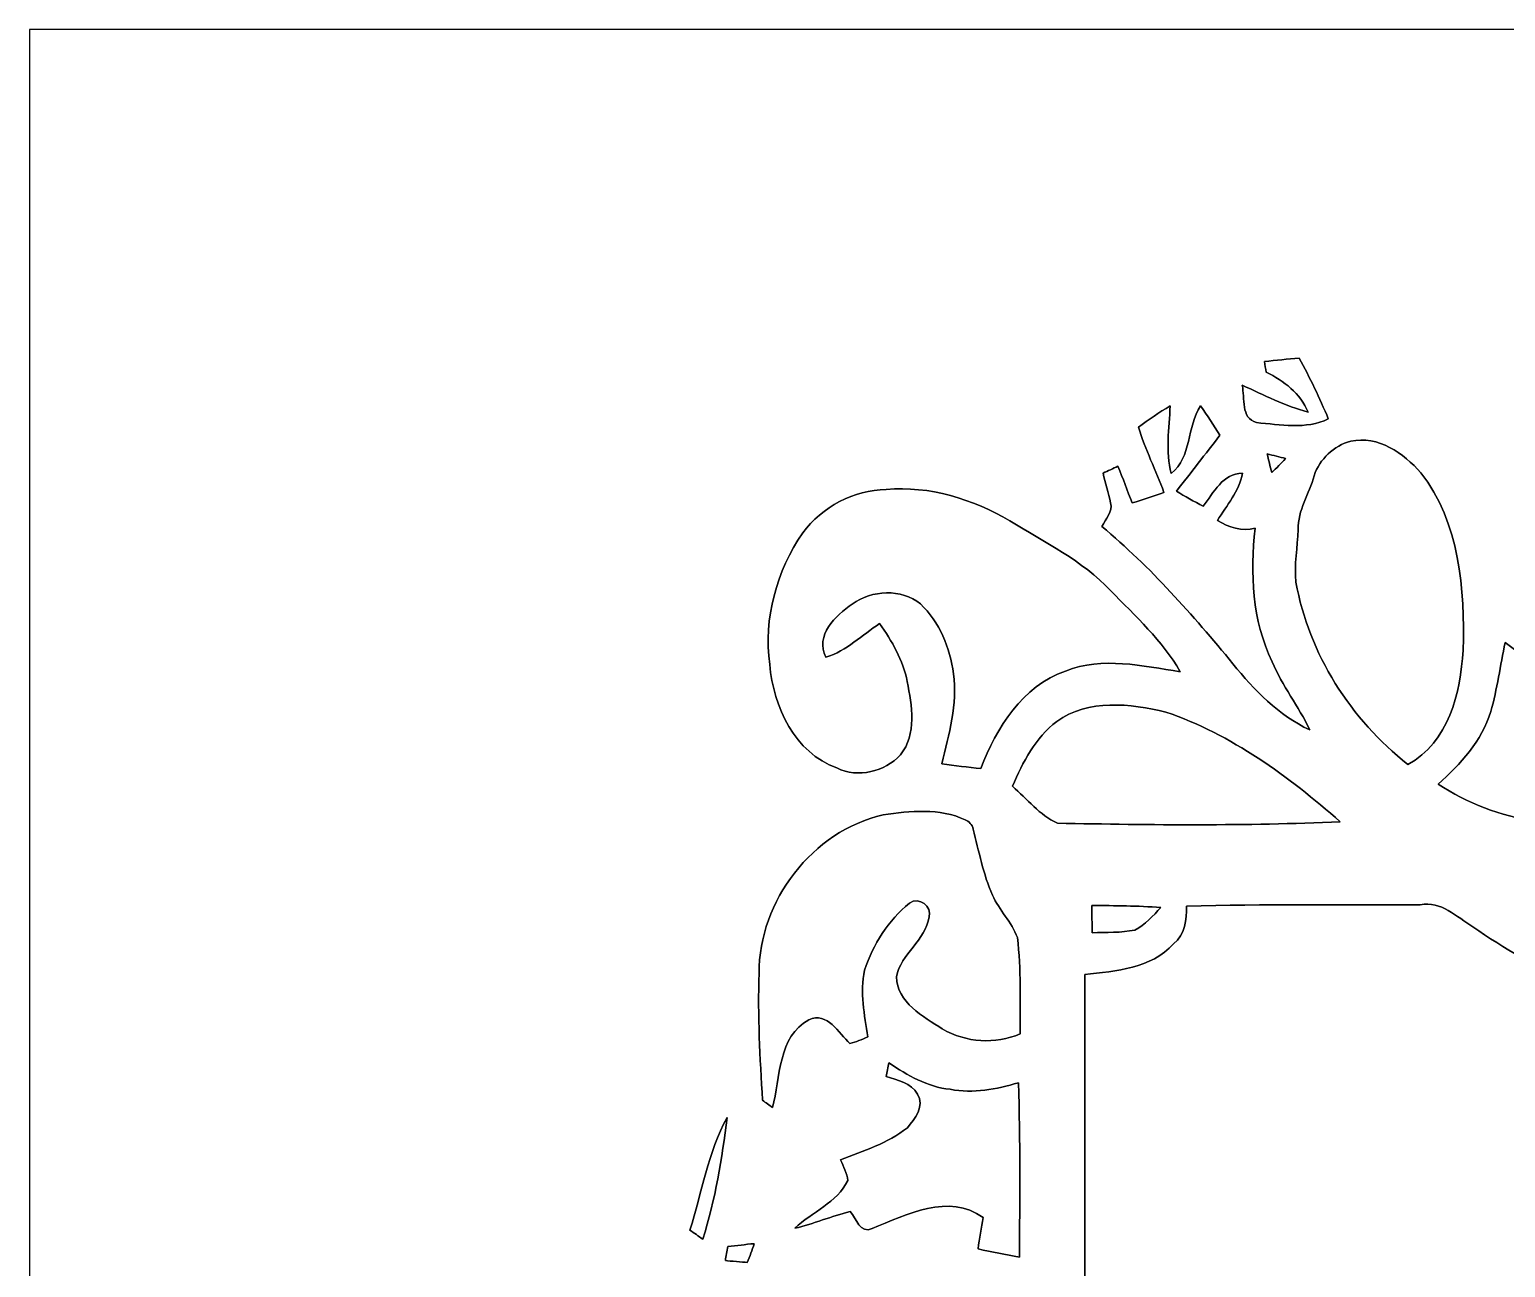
# Model space of a CAD drawing. Header units: centimetres. Extents: x -16.8 to 16.8, y -16.7 to 16.7.
# Drawn here: x -16.77 to 0, y 2.6 to 16.67 of the extents above; entities that cross this region are included whole.
import ezdxf

# ---------------------------------------------------------------- set-up
doc = ezdxf.new("R2010")
doc.units = ezdxf.units.CM
doc.header["$MEASUREMENT"] = 0
doc.layers.add('Layer 1', color=7, linetype='Continuous')

msp = doc.modelspace()

# ---------------------------------------------------------------- linework, layer by layer
at = {"layer": 'Layer 1', "color": 7}
for points, knots in [([(-16.77458, 16.66875), (-16.77458, 16.66875), (16.77458, 16.66875), (16.77458, 16.66875), (16.77458, 16.66875), (16.77458, 16.66875), (16.77458, -16.66875), (16.77458, -16.66875), (16.77458, -16.66875), (16.77458, -16.66875), (-16.77458, -16.66875), (-16.77458, -16.66875), (-16.77458, -16.66875), (-16.77458, -16.66875), (-16.77458, 16.66875), (-16.77458, 16.66875), (-16.77458, 16.66875), (-16.77458, 16.66875), (-16.77458, 16.66875), (-16.77458, 16.66875)], [0, 0, 0, 0, 0.16666667, 0.16666667, 0.16666667, 0.16666667, 0.33333333, 0.33333333, 0.33333333, 0.33333333, 0.5, 0.5, 0.5, 0.5, 0.66666667, 0.66666667, 0.66666667, 0.66666667, 1, 1, 1, 1]), ([(-2.7372, 12.8965), (-2.60632, 12.91061), (-2.47544, 12.92401), (-2.34421, 12.9353), (-2.34421, 12.9353), (-2.22285, 12.71058), (-2.11173, 12.48092), (-2.01366, 12.24527), (-2.01366, 12.24527), (-2.26801, 12.11933), (-2.56011, 12.17824), (-2.82963, 12.20152), (-2.82963, 12.20152), (-3.01202, 12.25127), (-2.96051, 12.48092), (-2.99156, 12.62627), (-2.99156, 12.62627), (-2.74567, 12.51444), (-2.50472, 12.3892), (-2.24155, 12.32076), (-2.24155, 12.32076), (-2.33186, 12.53525), (-2.51742, 12.67566), (-2.72133, 12.77514), (-2.72133, 12.77514), (-2.72697, 12.81571), (-2.73226, 12.85593), (-2.7372, 12.8965)], [0, 0, 0, 0, 0.125, 0.125, 0.125, 0.125, 0.25, 0.25, 0.25, 0.25, 0.375, 0.375, 0.375, 0.375, 0.5, 0.5, 0.5, 0.5, 0.625, 0.625, 0.625, 0.625, 0.75, 0.75, 0.75, 0.75, 1, 1, 1, 1]), ([(-4.17266, 12.15002), (-4.05412, 12.23327), (-3.93665, 12.31794), (-3.81141, 12.39132), (-3.81141, 12.39132), (-3.81917, 12.13626), (-3.86891, 11.87309), (-3.79765, 11.62262), (-3.79765, 11.62262), (-3.56694, 11.81171), (-3.62162, 12.1539), (-3.46534, 12.39238), (-3.46534, 12.39238), (-3.38843, 12.28337), (-3.31717, 12.17048), (-3.24626, 12.05724), (-3.24626, 12.05724), (-3.40924, 11.84487), (-3.57364, 11.6332), (-3.74015, 11.42365), (-3.74015, 11.42365), (-3.64102, 11.36262), (-3.53942, 11.30547), (-3.43606, 11.2522), (-3.43606, 11.2522), (-3.31576, 11.40248), (-3.21451, 11.62826), (-2.98909, 11.6272), (-2.98909, 11.6272), (-3.02824, 11.42083), (-3.16477, 11.26137), (-3.27413, 11.08992), (-3.27413, 11.08992), (-3.14431, 11.01196), (-2.99649, 10.95869), (-2.8448, 11.00208), (-2.8448, 11.00208), (-2.90124, 10.48773), (-2.87937, 9.95856), (-2.65254, 9.48372), (-2.65254, 9.48372), (-2.53859, 9.21067), (-2.34985, 8.97749), (-2.22462, 8.71008), (-2.22462, 8.71008), (-2.5781, 8.87659), (-2.85609, 9.16093), (-3.09739, 9.4615), (-3.09739, 9.4615), (-3.556, 10.01642), (-4.03154, 10.56076), (-4.58752, 11.02148), (-4.58752, 11.02148), (-4.54237, 11.10474), (-4.46017, 11.18799), (-4.48874, 11.2903), (-4.48874, 11.2903), (-4.51026, 11.40425), (-4.54872, 11.51467), (-4.57376, 11.62756), (-4.57376, 11.62756), (-4.51732, 11.65366), (-4.46123, 11.68012), (-4.40443, 11.70587), (-4.40443, 11.70587), (-4.34869, 11.56758), (-4.29683, 11.42788), (-4.24356, 11.28854), (-4.24356, 11.28854), (-4.1215, 11.32381), (-4.0005, 11.36438), (-3.88161, 11.40919), (-3.88161, 11.40919), (-3.97828, 11.65613), (-4.09046, 11.89743), (-4.17266, 12.15002)], [0, 0, 0, 0, 0.05, 0.05, 0.05, 0.05, 0.1, 0.1, 0.1, 0.1, 0.15, 0.15, 0.15, 0.15, 0.2, 0.2, 0.2, 0.2, 0.25, 0.25, 0.25, 0.25, 0.3, 0.3, 0.3, 0.3, 0.35, 0.35, 0.35, 0.35, 0.4, 0.4, 0.4, 0.4, 0.45, 0.45, 0.45, 0.45, 0.5, 0.5, 0.5, 0.5, 0.55, 0.55, 0.55, 0.55, 0.6, 0.6, 0.6, 0.6, 0.65, 0.65, 0.65, 0.65, 0.7, 0.7, 0.7, 0.7, 0.75, 0.75, 0.75, 0.75, 0.8, 0.8, 0.8, 0.8, 0.85, 0.85, 0.85, 0.85, 0.9, 0.9, 0.9, 0.9, 1, 1, 1, 1]), ([(-1.7586, 11.99056), (-1.44674, 12.05971), (-1.15852, 11.85227), (-0.96167, 11.63285), (-0.96167, 11.63285), (-0.51894, 11.06593), (-0.46038, 10.3057), (-0.48154, 9.61425), (-0.48154, 9.61425), (-0.51118, 9.12636), (-0.64699, 8.57003), (-1.10808, 8.31638), (-1.10808, 8.31638), (-1.7586, 8.83003), (-2.23696, 9.5691), (-2.3809, 10.39036), (-2.3809, 10.39036), (-2.40418, 10.58898), (-2.36079, 10.78724), (-2.35726, 10.98585), (-2.35726, 10.98585), (-2.36114, 11.20458), (-2.23061, 11.39331), (-2.17488, 11.59828), (-2.17488, 11.59828), (-2.11243, 11.78701), (-1.95051, 11.93976), (-1.7586, 11.99056)], [0, 0, 0, 0, 0.125, 0.125, 0.125, 0.125, 0.25, 0.25, 0.25, 0.25, 0.375, 0.375, 0.375, 0.375, 0.5, 0.5, 0.5, 0.5, 0.625, 0.625, 0.625, 0.625, 0.75, 0.75, 0.75, 0.75, 1, 1, 1, 1]), ([(-2.70898, 11.84592), (-2.63878, 11.82899), (-2.56858, 11.81171), (-2.49837, 11.79301), (-2.49837, 11.79301), (-2.54953, 11.73903), (-2.60209, 11.68647), (-2.65606, 11.63532), (-2.65606, 11.63532), (-2.67476, 11.70552), (-2.6924, 11.77537), (-2.70898, 11.84592)], [0, 0, 0, 0, 0.25, 0.25, 0.25, 0.25, 0.5, 0.5, 0.5, 0.5, 1, 1, 1, 1]), ([(0.19826, 10.98585), (0.23566, 11.3351), (0.51223, 11.72104), (0.89888, 11.69141), (0.89888, 11.69141), (1.09291, 11.64943), (1.27494, 11.54007), (1.39418, 11.37955), (1.39418, 11.37955), (1.78576, 10.85109), (1.84503, 10.15224), (1.80234, 9.5183), (1.80234, 9.5183), (1.72544, 9.01206), (1.58327, 8.49418), (1.26859, 8.08073), (1.26859, 8.08073), (1.04634, 7.80768), (0.69638, 7.61965), (0.33479, 7.67327), (0.33479, 7.67327), (-0.0575, 7.72654), (-0.43427, 7.88035), (-0.76659, 8.09378), (-0.76659, 8.09378), (-0.51188, 8.31885), (-0.2667, 8.58485), (-0.16722, 8.91752), (-0.16722, 8.91752), (-0.09349, 9.1754), (-0.05962, 9.44245), (-0.00459, 9.70456), (-0.00459, 9.70456), (0.16298, 9.58815), (0.31609, 9.40929), (0.54434, 9.43822), (0.54434, 9.43822), (0.65052, 9.46221), (0.69462, 9.57509), (0.74859, 9.65729), (0.74859, 9.65729), (0.63959, 9.73032), (0.51788, 9.78747), (0.42122, 9.87672), (0.42122, 9.87672), (0.16757, 10.18011), (0.15346, 10.61156), (0.19826, 10.98585)], [0, 0, 0, 0, 0.07692308, 0.07692308, 0.07692308, 0.07692308, 0.15384615, 0.15384615, 0.15384615, 0.15384615, 0.23076923, 0.23076923, 0.23076923, 0.23076923, 0.30769231, 0.30769231, 0.30769231, 0.30769231, 0.38461538, 0.38461538, 0.38461538, 0.38461538, 0.46153846, 0.46153846, 0.46153846, 0.46153846, 0.53846154, 0.53846154, 0.53846154, 0.53846154, 0.61538462, 0.61538462, 0.61538462, 0.61538462, 0.69230769, 0.69230769, 0.69230769, 0.69230769, 0.76923077, 0.76923077, 0.76923077, 0.76923077, 0.84615385, 0.84615385, 0.84615385, 0.84615385, 1, 1, 1, 1]), ([(-7.98689, 10.94916), (-7.76605, 11.24267), (-7.40657, 11.43635), (-7.03721, 11.44164), (-7.03721, 11.44164), (-6.54544, 11.48715), (-6.05367, 11.33087), (-5.63139, 11.08745), (-5.63139, 11.08745), (-5.2391, 10.8398), (-4.81118, 10.63554), (-4.48804, 10.2937), (-4.48804, 10.2937), (-4.20758, 10.00337), (-3.8989, 9.72538), (-3.69746, 9.37119), (-3.69746, 9.37119), (-4.12785, 9.43469), (-4.57764, 9.54687), (-4.99957, 9.37895), (-4.99957, 9.37895), (-5.49204, 9.20679), (-5.78661, 8.73689), (-5.96089, 8.27052), (-5.96089, 8.27052), (-6.10976, 8.28569), (-6.25828, 8.30474), (-6.40609, 8.32379), (-6.40609, 8.32379), (-6.32813, 8.65893), (-6.22229, 9.00042), (-6.27415, 9.34791), (-6.27415, 9.34791), (-6.31296, 9.64247), (-6.43043, 9.93563), (-6.64951, 10.14236), (-6.64951, 10.14236), (-6.86823, 10.31804), (-7.2009, 10.2997), (-7.42456, 10.14024), (-7.42456, 10.14024), (-7.61541, 10.00866), (-7.85107, 9.78359), (-7.72266, 9.53523), (-7.72266, 9.53523), (-7.48736, 9.60861), (-7.31344, 9.78676), (-7.11271, 9.91941), (-7.11271, 9.91941), (-6.97265, 9.71867), (-6.84671, 9.50207), (-6.79944, 9.2583), (-6.79944, 9.2583), (-6.74405, 8.98913), (-6.68867, 8.65964), (-6.87599, 8.42574), (-6.87599, 8.42574), (-7.05379, 8.23524), (-7.35894, 8.15834), (-7.59778, 8.27687), (-7.59778, 8.27687), (-8.08073, 8.45044), (-8.3185, 8.9729), (-8.36224, 9.45197), (-8.36224, 9.45197), (-8.43351, 9.9755), (-8.28393, 10.51666), (-7.98689, 10.94916)], [0, 0, 0, 0, 0.05555556, 0.05555556, 0.05555556, 0.05555556, 0.11111111, 0.11111111, 0.11111111, 0.11111111, 0.16666667, 0.16666667, 0.16666667, 0.16666667, 0.22222222, 0.22222222, 0.22222222, 0.22222222, 0.27777778, 0.27777778, 0.27777778, 0.27777778, 0.33333333, 0.33333333, 0.33333333, 0.33333333, 0.38888889, 0.38888889, 0.38888889, 0.38888889, 0.44444444, 0.44444444, 0.44444444, 0.44444444, 0.5, 0.5, 0.5, 0.5, 0.55555556, 0.55555556, 0.55555556, 0.55555556, 0.61111111, 0.61111111, 0.61111111, 0.61111111, 0.66666667, 0.66666667, 0.66666667, 0.66666667, 0.72222222, 0.72222222, 0.72222222, 0.72222222, 0.77777778, 0.77777778, 0.77777778, 0.77777778, 0.83333333, 0.83333333, 0.83333333, 0.83333333, 0.88888889, 0.88888889, 0.88888889, 0.88888889, 1, 1, 1, 1]), ([(-5.10046, 8.80533), (-4.7438, 9.06145), (-4.26297, 9.01065), (-3.85868, 8.91293), (-3.85868, 8.91293), (-3.11432, 8.65646), (-2.46415, 8.18197), (-1.87854, 7.66586), (-1.87854, 7.66586), (-2.94852, 7.61753), (-4.02202, 7.62882), (-5.0927, 7.64928), (-5.0927, 7.64928), (-5.29343, 7.74065), (-5.43913, 7.92515), (-5.60423, 8.06909), (-5.60423, 8.06909), (-5.48711, 8.34355), (-5.34106, 8.62012), (-5.10046, 8.80533)], [0, 0, 0, 0, 0.16666667, 0.16666667, 0.16666667, 0.16666667, 0.33333333, 0.33333333, 0.33333333, 0.33333333, 0.5, 0.5, 0.5, 0.5, 0.66666667, 0.66666667, 0.66666667, 0.66666667, 1, 1, 1, 1]), ([(-7.07355, 7.74488), (-6.76522, 7.78969), (-6.43326, 7.82391), (-6.1408, 7.68879), (-6.1408, 7.68879), (-6.09671, 7.66939), (-6.05861, 7.63235), (-6.04979, 7.58331), (-6.04979, 7.58331), (-5.98452, 7.33037), (-5.93584, 7.07178), (-5.83106, 6.83119), (-5.83106, 6.83119), (-5.75451, 6.66044), (-5.61164, 6.52604), (-5.54708, 6.35), (-5.54708, 6.35), (-5.50192, 5.98699), (-5.52062, 5.6201), (-5.51498, 5.25533), (-5.51498, 5.25533), (-5.80178, 5.13609), (-6.13093, 5.15444), (-6.40045, 5.31213), (-6.40045, 5.31213), (-6.61635, 5.44936), (-6.9148, 5.61305), (-6.92256, 5.9055), (-6.92256, 5.9055), (-6.86894, 6.16514), (-6.59306, 6.3179), (-6.55073, 6.5846), (-6.55073, 6.5846), (-6.51404, 6.70031), (-6.6608, 6.82202), (-6.77369, 6.74194), (-6.77369, 6.74194), (-7.01499, 6.54544), (-7.18855, 6.27309), (-7.2831, 5.97817), (-7.2831, 5.97817), (-7.33884, 5.72841), (-7.28486, 5.47017), (-7.24853, 5.22111), (-7.24853, 5.22111), (-7.31449, 5.19289), (-7.37941, 5.16079), (-7.44996, 5.14632), (-7.44996, 5.14632), (-7.5752, 5.25886), (-7.70961, 5.51709), (-7.91633, 5.41373), (-7.91633, 5.41373), (-8.26911, 5.23311), (-8.24195, 4.75121), (-8.32944, 4.41784), (-8.32944, 4.41784), (-8.36789, 4.44571), (-8.40634, 4.47358), (-8.44444, 4.50144), (-8.44444, 4.50144), (-8.47125, 4.98228), (-8.50053, 5.46347), (-8.48289, 5.94501), (-8.48289, 5.94501), (-8.48678, 6.76663), (-7.87718, 7.55932), (-7.07355, 7.74488)], [0, 0, 0, 0, 0.05555556, 0.05555556, 0.05555556, 0.05555556, 0.11111111, 0.11111111, 0.11111111, 0.11111111, 0.16666667, 0.16666667, 0.16666667, 0.16666667, 0.22222222, 0.22222222, 0.22222222, 0.22222222, 0.27777778, 0.27777778, 0.27777778, 0.27777778, 0.33333333, 0.33333333, 0.33333333, 0.33333333, 0.38888889, 0.38888889, 0.38888889, 0.38888889, 0.44444444, 0.44444444, 0.44444444, 0.44444444, 0.5, 0.5, 0.5, 0.5, 0.55555556, 0.55555556, 0.55555556, 0.55555556, 0.61111111, 0.61111111, 0.61111111, 0.61111111, 0.66666667, 0.66666667, 0.66666667, 0.66666667, 0.72222222, 0.72222222, 0.72222222, 0.72222222, 0.77777778, 0.77777778, 0.77777778, 0.77777778, 0.83333333, 0.83333333, 0.83333333, 0.83333333, 0.88888889, 0.88888889, 0.88888889, 0.88888889, 1, 1, 1, 1]), ([(-3.6255, 6.70807), (-2.74003, 6.72782), (-1.8542, 6.72289), (-0.96873, 6.72183), (-0.96873, 6.72183), (-0.73025, 6.77016), (-0.55598, 6.5853), (-0.37112, 6.47312), (-0.37112, 6.47312), (0.33937, 5.97853), (1.14829, 5.56577), (2.02918, 5.52873), (2.02918, 5.52873), (2.92664, 5.42502), (3.79448, 5.96865), (4.25591, 6.71689), (4.25591, 6.71689), (5.02955, 6.7123), (5.80531, 6.74758), (6.57825, 6.6989), (6.57825, 6.6989), (6.5786, 2.97497), (6.58319, -0.74895), (6.57578, -4.47252), (6.57578, -4.47252), (6.45936, -4.42912), (6.34471, -4.38115), (6.22723, -4.34164), (6.22723, -4.34164), (6.19584, -4.63585), (6.19901, -4.93607), (6.1281, -5.22499), (6.1281, -5.22499), (6.04132, -5.1876), (5.9563, -5.14773), (5.87234, -5.10575), (5.87234, -5.10575), (5.87269, -4.76356), (5.87375, -4.42207), (5.87234, -4.08023), (5.87234, -4.08023), (5.64021, -3.94829), (5.41443, -3.80718), (5.18231, -3.67559), (5.18231, -3.67559), (5.13715, -4.0319), (5.12904, -4.39138), (5.1114, -4.7498), (5.1114, -4.7498), (4.78684, -4.64679), (4.46087, -4.53708), (4.11727, -4.52473), (4.11727, -4.52473), (4.08975, -4.56882), (4.06259, -4.61292), (4.03542, -4.65737), (4.03542, -4.65737), (4.20511, -4.91737), (4.46017, -5.10152), (4.67078, -5.32518), (4.67078, -5.32518), (4.36245, -5.47899), (4.04142, -5.60529), (3.72392, -5.73864), (3.72392, -5.73864), (3.72498, -5.76051), (3.72674, -5.80461), (3.7278, -5.82648), (3.7278, -5.82648), (3.97863, -5.93266), (4.21428, -6.07307), (4.47181, -6.16162), (4.47181, -6.16162), (4.75474, -6.12422), (4.99816, -5.94501), (5.27614, -5.88398), (5.27614, -5.88398), (5.36822, -5.88927), (5.44089, -5.95912), (5.5178, -6.00428), (5.5178, -6.00428), (5.30719, -6.13622), (5.03943, -6.19725), (4.87221, -6.38951), (4.87221, -6.38951), (5.05954, -6.49958), (5.2518, -6.66715), (5.47864, -6.67032), (5.47864, -6.67032), (5.85646, -6.5853), (6.21912, -6.43149), (6.60859, -6.39551), (6.60859, -6.39551), (6.59306, -6.51827), (6.55355, -6.65445), (6.3814, -6.62164), (6.3814, -6.62164), (5.21864, -6.78674), (4.04636, -7.19138), (3.18347, -8.01617), (3.18347, -8.01617), (3.03883, -8.09413), (3.05506, -8.34849), (3.22615, -8.37248), (3.22615, -8.37248), (3.43253, -8.30897), (3.58211, -8.12094), (3.79271, -8.07085), (3.79271, -8.07085), (4.11339, -8.13576), (4.39773, -8.31885), (4.70676, -8.42469), (4.70676, -8.42469), (4.70535, -8.44515), (4.70217, -8.48572), (4.70041, -8.50618), (4.70041, -8.50618), (4.47252, -8.71608), (4.19841, -8.90764), (4.07458, -9.20327), (4.07458, -9.20327), (4.45311, -9.30099), (4.81647, -9.13871), (5.17384, -9.03429), (5.17384, -9.03429), (5.18266, -9.14012), (5.19112, -9.24701), (5.19818, -9.35426), (5.19818, -9.35426), (4.01249, -9.38213), (2.8261, -9.35602), (1.64042, -9.37013), (1.64042, -9.37013), (1.34373, -9.36519), (1.04352, -9.38424), (0.75071, -9.33309), (0.75071, -9.33309), (-0.54575, -8.69844), (-1.92864, -8.07826), (-3.40466, -8.13012), (-3.40466, -8.13012), (-3.87632, -8.11777), (-4.32788, -8.27123), (-4.77696, -8.39258), (-4.77696, -8.39258), (-4.78543, -3.61844), (-4.77626, 1.1557), (-4.78155, 5.92984), (-4.78155, 5.92984), (-4.4263, 5.97041), (-4.02696, 5.9944), (-3.77261, 6.27839), (-3.77261, 6.27839), (-3.64314, 6.38316), (-3.62338, 6.55285), (-3.6255, 6.70807)], [0, 0, 0, 0, 0.025, 0.025, 0.025, 0.025, 0.05, 0.05, 0.05, 0.05, 0.075, 0.075, 0.075, 0.075, 0.1, 0.1, 0.1, 0.1, 0.125, 0.125, 0.125, 0.125, 0.15, 0.15, 0.15, 0.15, 0.175, 0.175, 0.175, 0.175, 0.2, 0.2, 0.2, 0.2, 0.225, 0.225, 0.225, 0.225, 0.25, 0.25, 0.25, 0.25, 0.275, 0.275, 0.275, 0.275, 0.3, 0.3, 0.3, 0.3, 0.325, 0.325, 0.325, 0.325, 0.35, 0.35, 0.35, 0.35, 0.375, 0.375, 0.375, 0.375, 0.4, 0.4, 0.4, 0.4, 0.425, 0.425, 0.425, 0.425, 0.45, 0.45, 0.45, 0.45, 0.475, 0.475, 0.475, 0.475, 0.5, 0.5, 0.5, 0.5, 0.525, 0.525, 0.525, 0.525, 0.55, 0.55, 0.55, 0.55, 0.575, 0.575, 0.575, 0.575, 0.6, 0.6, 0.6, 0.6, 0.625, 0.625, 0.625, 0.625, 0.65, 0.65, 0.65, 0.65, 0.675, 0.675, 0.675, 0.675, 0.7, 0.7, 0.7, 0.7, 0.725, 0.725, 0.725, 0.725, 0.75, 0.75, 0.75, 0.75, 0.775, 0.775, 0.775, 0.775, 0.8, 0.8, 0.8, 0.8, 0.825, 0.825, 0.825, 0.825, 0.85, 0.85, 0.85, 0.85, 0.875, 0.875, 0.875, 0.875, 0.9, 0.9, 0.9, 0.9, 0.925, 0.925, 0.925, 0.925, 0.95, 0.95, 0.95, 0.95, 1, 1, 1, 1]), ([(-4.70147, 6.71336), (-4.43971, 6.71442), (-4.1783, 6.70913), (-3.91689, 6.69255), (-3.91689, 6.69255), (-4.00403, 6.59589), (-4.09469, 6.49499), (-4.21146, 6.43572), (-4.21146, 6.43572), (-4.37021, 6.40115), (-4.53531, 6.41209), (-4.69653, 6.40397), (-4.69653, 6.40397), (-4.69971, 6.50804), (-4.70041, 6.61), (-4.70147, 6.71336)], [0, 0, 0, 0, 0.2, 0.2, 0.2, 0.2, 0.4, 0.4, 0.4, 0.4, 0.6, 0.6, 0.6, 0.6, 1, 1, 1, 1]), ([(-7.00828, 4.92513), (-6.79591, 4.78578), (-6.57013, 4.65102), (-6.31119, 4.62598), (-6.31119, 4.62598), (-6.04802, 4.57341), (-5.78661, 4.62668), (-5.53508, 4.69971), (-5.53508, 4.69971), (-5.51215, 4.04001), (-5.52027, 3.37961), (-5.52379, 2.71921), (-5.52379, 2.71921), (-5.68184, 2.74461), (-5.83847, 2.77707), (-5.99475, 2.81199), (-5.99475, 2.81199), (-5.98064, 2.93194), (-5.95701, 3.05012), (-5.9376, 3.169), (-5.9376, 3.169), (-6.32319, 3.45087), (-6.81143, 3.20181), (-7.19772, 3.042), (-7.19772, 3.042), (-7.3339, 2.97886), (-7.37764, 3.16018), (-7.4482, 3.23744), (-7.4482, 3.23744), (-7.66128, 3.18488), (-7.86271, 3.09457), (-8.07685, 3.04729), (-8.07685, 3.04729), (-7.87859, 3.23286), (-7.60024, 3.33375), (-7.4736, 3.59022), (-7.4736, 3.59022), (-7.48242, 3.67312), (-7.5251, 3.74721), (-7.5565, 3.82305), (-7.5565, 3.82305), (-7.29615, 3.92501), (-7.02098, 4.01249), (-6.79803, 4.18818), (-6.79803, 4.18818), (-6.71124, 4.28696), (-6.59624, 4.43865), (-6.68196, 4.57059), (-6.68196, 4.57059), (-6.75428, 4.699), (-6.91127, 4.72793), (-7.03897, 4.77167), (-7.03897, 4.77167), (-7.02945, 4.82318), (-7.01922, 4.87433), (-7.00828, 4.92513)], [0, 0, 0, 0, 0.06666667, 0.06666667, 0.06666667, 0.06666667, 0.13333333, 0.13333333, 0.13333333, 0.13333333, 0.2, 0.2, 0.2, 0.2, 0.26666667, 0.26666667, 0.26666667, 0.26666667, 0.33333333, 0.33333333, 0.33333333, 0.33333333, 0.4, 0.4, 0.4, 0.4, 0.46666667, 0.46666667, 0.46666667, 0.46666667, 0.53333333, 0.53333333, 0.53333333, 0.53333333, 0.6, 0.6, 0.6, 0.6, 0.66666667, 0.66666667, 0.66666667, 0.66666667, 0.73333333, 0.73333333, 0.73333333, 0.73333333, 0.8, 0.8, 0.8, 0.8, 0.86666667, 0.86666667, 0.86666667, 0.86666667, 1, 1, 1, 1]), ([(-9.26818, 3.02472), (-9.13483, 3.45369), (-9.06251, 3.90666), (-8.84696, 4.30495), (-8.84696, 4.30495), (-8.90199, 3.83928), (-8.98066, 3.37044), (-9.12319, 2.92276), (-9.12319, 2.92276), (-9.17187, 2.95698), (-9.21985, 2.99085), (-9.26818, 3.02472)], [0, 0, 0, 0, 0.25, 0.25, 0.25, 0.25, 0.5, 0.5, 0.5, 0.5, 1, 1, 1, 1]), ([(-8.83814, 2.83845), (-8.73725, 2.84833), (-8.63953, 2.8635), (-8.53722, 2.87091), (-8.53722, 2.87091), (-8.56262, 2.79964), (-8.58908, 2.72874), (-8.6166, 2.65818), (-8.6166, 2.65818), (-8.67904, 2.66312), (-8.80392, 2.6737), (-8.86636, 2.67899), (-8.86636, 2.67899), (-8.85684, 2.73226), (-8.84731, 2.78518), (-8.83814, 2.83845)], [0, 0, 0, 0, 0.2, 0.2, 0.2, 0.2, 0.4, 0.4, 0.4, 0.4, 0.6, 0.6, 0.6, 0.6, 1, 1, 1, 1])]:
    msp.add_open_spline(points, degree=3, knots=knots, dxfattribs=at)
at = {"layer": 'Layer 1', "color": 252}
for points, knots in [([(-2.7372, 12.8965), (-2.73226, 12.85593), (-2.72697, 12.81571), (-2.72133, 12.77514), (-2.72133, 12.77514), (-2.51742, 12.67566), (-2.33186, 12.53525), (-2.24155, 12.32076), (-2.24155, 12.32076), (-2.50472, 12.3892), (-2.74567, 12.51444), (-2.99156, 12.62627), (-2.99156, 12.62627), (-2.96051, 12.48092), (-3.01202, 12.25127), (-2.82963, 12.20152), (-2.82963, 12.20152), (-2.56011, 12.17824), (-2.26801, 12.11933), (-2.01366, 12.24527), (-2.01366, 12.24527), (-2.11173, 12.48092), (-2.22285, 12.71058), (-2.34421, 12.9353), (-2.34421, 12.9353), (-2.47544, 12.92401), (-2.60632, 12.91061), (-2.7372, 12.8965), (-2.7372, 12.8965), (-2.7372, 12.8965), (-2.7372, 12.8965), (-2.7372, 12.8965)], [0, 0, 0, 0, 0.11111111, 0.11111111, 0.11111111, 0.11111111, 0.22222222, 0.22222222, 0.22222222, 0.22222222, 0.33333333, 0.33333333, 0.33333333, 0.33333333, 0.44444444, 0.44444444, 0.44444444, 0.44444444, 0.55555556, 0.55555556, 0.55555556, 0.55555556, 0.66666667, 0.66666667, 0.66666667, 0.66666667, 0.77777778, 0.77777778, 0.77777778, 0.77777778, 1, 1, 1, 1]), ([(-4.17266, 12.15002), (-4.09046, 11.89743), (-3.97828, 11.65613), (-3.88161, 11.40919), (-3.88161, 11.40919), (-4.0005, 11.36438), (-4.1215, 11.32381), (-4.24356, 11.28854), (-4.24356, 11.28854), (-4.29683, 11.42788), (-4.34869, 11.56758), (-4.40443, 11.70587), (-4.40443, 11.70587), (-4.46123, 11.68012), (-4.51732, 11.65366), (-4.57376, 11.62756), (-4.57376, 11.62756), (-4.54872, 11.51467), (-4.51026, 11.40425), (-4.48874, 11.2903), (-4.48874, 11.2903), (-4.46017, 11.18799), (-4.54237, 11.10474), (-4.58752, 11.02148), (-4.58752, 11.02148), (-4.03154, 10.56076), (-3.556, 10.01642), (-3.09739, 9.4615), (-3.09739, 9.4615), (-2.85609, 9.16093), (-2.5781, 8.87659), (-2.22462, 8.71008), (-2.22462, 8.71008), (-2.34985, 8.97749), (-2.53859, 9.21067), (-2.65254, 9.48372), (-2.65254, 9.48372), (-2.87937, 9.95856), (-2.90124, 10.48773), (-2.8448, 11.00208), (-2.8448, 11.00208), (-2.99649, 10.95869), (-3.14431, 11.01196), (-3.27413, 11.08992), (-3.27413, 11.08992), (-3.16477, 11.26137), (-3.02824, 11.42083), (-2.98909, 11.6272), (-2.98909, 11.6272), (-3.21451, 11.62826), (-3.31576, 11.40248), (-3.43606, 11.2522), (-3.43606, 11.2522), (-3.53942, 11.30547), (-3.64102, 11.36262), (-3.74015, 11.42365), (-3.74015, 11.42365), (-3.57364, 11.6332), (-3.40924, 11.84487), (-3.24626, 12.05724), (-3.24626, 12.05724), (-3.31717, 12.17048), (-3.38843, 12.28337), (-3.46534, 12.39238), (-3.46534, 12.39238), (-3.62162, 12.1539), (-3.56694, 11.81171), (-3.79765, 11.62262), (-3.79765, 11.62262), (-3.86891, 11.87309), (-3.81917, 12.13626), (-3.81141, 12.39132), (-3.81141, 12.39132), (-3.93665, 12.31794), (-4.05412, 12.23327), (-4.17266, 12.15002), (-4.17266, 12.15002), (-4.17266, 12.15002), (-4.17266, 12.15002), (-4.17266, 12.15002)], [0, 0, 0, 0, 0.04761905, 0.04761905, 0.04761905, 0.04761905, 0.0952381, 0.0952381, 0.0952381, 0.0952381, 0.14285714, 0.14285714, 0.14285714, 0.14285714, 0.19047619, 0.19047619, 0.19047619, 0.19047619, 0.23809524, 0.23809524, 0.23809524, 0.23809524, 0.28571429, 0.28571429, 0.28571429, 0.28571429, 0.33333333, 0.33333333, 0.33333333, 0.33333333, 0.38095238, 0.38095238, 0.38095238, 0.38095238, 0.42857143, 0.42857143, 0.42857143, 0.42857143, 0.47619048, 0.47619048, 0.47619048, 0.47619048, 0.52380952, 0.52380952, 0.52380952, 0.52380952, 0.57142857, 0.57142857, 0.57142857, 0.57142857, 0.61904762, 0.61904762, 0.61904762, 0.61904762, 0.66666667, 0.66666667, 0.66666667, 0.66666667, 0.71428571, 0.71428571, 0.71428571, 0.71428571, 0.76190476, 0.76190476, 0.76190476, 0.76190476, 0.80952381, 0.80952381, 0.80952381, 0.80952381, 0.85714286, 0.85714286, 0.85714286, 0.85714286, 0.9047619, 0.9047619, 0.9047619, 0.9047619, 1, 1, 1, 1]), ([(-1.7586, 11.99056), (-1.95051, 11.93976), (-2.11243, 11.78701), (-2.17488, 11.59828), (-2.17488, 11.59828), (-2.23061, 11.39331), (-2.36114, 11.20458), (-2.35726, 10.98585), (-2.35726, 10.98585), (-2.36079, 10.78724), (-2.40418, 10.58898), (-2.3809, 10.39036), (-2.3809, 10.39036), (-2.23696, 9.5691), (-1.7586, 8.83003), (-1.10808, 8.31638), (-1.10808, 8.31638), (-0.64699, 8.57003), (-0.51118, 9.12636), (-0.48154, 9.61425), (-0.48154, 9.61425), (-0.46038, 10.3057), (-0.51894, 11.06593), (-0.96167, 11.63285), (-0.96167, 11.63285), (-1.15852, 11.85227), (-1.44674, 12.05971), (-1.7586, 11.99056), (-1.7586, 11.99056), (-1.7586, 11.99056), (-1.7586, 11.99056), (-1.7586, 11.99056)], [0, 0, 0, 0, 0.11111111, 0.11111111, 0.11111111, 0.11111111, 0.22222222, 0.22222222, 0.22222222, 0.22222222, 0.33333333, 0.33333333, 0.33333333, 0.33333333, 0.44444444, 0.44444444, 0.44444444, 0.44444444, 0.55555556, 0.55555556, 0.55555556, 0.55555556, 0.66666667, 0.66666667, 0.66666667, 0.66666667, 0.77777778, 0.77777778, 0.77777778, 0.77777778, 1, 1, 1, 1]), ([(-2.70898, 11.84592), (-2.6924, 11.77537), (-2.67476, 11.70552), (-2.65606, 11.63532), (-2.65606, 11.63532), (-2.60209, 11.68647), (-2.54953, 11.73903), (-2.49837, 11.79301), (-2.49837, 11.79301), (-2.56858, 11.81171), (-2.63878, 11.82899), (-2.70898, 11.84592), (-2.70898, 11.84592), (-2.70898, 11.84592), (-2.70898, 11.84592), (-2.70898, 11.84592)], [0, 0, 0, 0, 0.2, 0.2, 0.2, 0.2, 0.4, 0.4, 0.4, 0.4, 0.6, 0.6, 0.6, 0.6, 1, 1, 1, 1]), ([(0.19826, 10.98585), (0.15346, 10.61156), (0.16757, 10.18011), (0.42122, 9.87672), (0.42122, 9.87672), (0.51788, 9.78747), (0.63959, 9.73032), (0.74859, 9.65729), (0.74859, 9.65729), (0.69462, 9.57509), (0.65052, 9.46221), (0.54434, 9.43822), (0.54434, 9.43822), (0.31609, 9.40929), (0.16298, 9.58815), (-0.00459, 9.70456), (-0.00459, 9.70456), (-0.05962, 9.44245), (-0.09349, 9.1754), (-0.16722, 8.91752), (-0.16722, 8.91752), (-0.2667, 8.58485), (-0.51188, 8.31885), (-0.76659, 8.09378), (-0.76659, 8.09378), (-0.43427, 7.88035), (-0.0575, 7.72654), (0.33479, 7.67327), (0.33479, 7.67327), (0.69638, 7.61965), (1.04634, 7.80768), (1.26859, 8.08073), (1.26859, 8.08073), (1.58327, 8.49418), (1.72544, 9.01206), (1.80234, 9.5183), (1.80234, 9.5183), (1.84503, 10.15224), (1.78576, 10.85109), (1.39418, 11.37955), (1.39418, 11.37955), (1.27494, 11.54007), (1.09291, 11.64943), (0.89888, 11.69141), (0.89888, 11.69141), (0.51223, 11.72104), (0.23566, 11.3351), (0.19826, 10.98585), (0.19826, 10.98585), (0.19826, 10.98585), (0.19826, 10.98585), (0.19826, 10.98585)], [0, 0, 0, 0, 0.07142857, 0.07142857, 0.07142857, 0.07142857, 0.14285714, 0.14285714, 0.14285714, 0.14285714, 0.21428571, 0.21428571, 0.21428571, 0.21428571, 0.28571429, 0.28571429, 0.28571429, 0.28571429, 0.35714286, 0.35714286, 0.35714286, 0.35714286, 0.42857143, 0.42857143, 0.42857143, 0.42857143, 0.5, 0.5, 0.5, 0.5, 0.57142857, 0.57142857, 0.57142857, 0.57142857, 0.64285714, 0.64285714, 0.64285714, 0.64285714, 0.71428571, 0.71428571, 0.71428571, 0.71428571, 0.78571429, 0.78571429, 0.78571429, 0.78571429, 0.85714286, 0.85714286, 0.85714286, 0.85714286, 1, 1, 1, 1]), ([(-7.98689, 10.94916), (-8.28393, 10.51666), (-8.43351, 9.9755), (-8.36224, 9.45197), (-8.36224, 9.45197), (-8.3185, 8.9729), (-8.08073, 8.45044), (-7.59778, 8.27687), (-7.59778, 8.27687), (-7.35894, 8.15834), (-7.05379, 8.23524), (-6.87599, 8.42574), (-6.87599, 8.42574), (-6.68867, 8.65964), (-6.74405, 8.98913), (-6.79944, 9.2583), (-6.79944, 9.2583), (-6.84671, 9.50207), (-6.97265, 9.71867), (-7.11271, 9.91941), (-7.11271, 9.91941), (-7.31344, 9.78676), (-7.48736, 9.60861), (-7.72266, 9.53523), (-7.72266, 9.53523), (-7.85107, 9.78359), (-7.61541, 10.00866), (-7.42456, 10.14024), (-7.42456, 10.14024), (-7.2009, 10.2997), (-6.86823, 10.31804), (-6.64951, 10.14236), (-6.64951, 10.14236), (-6.43043, 9.93563), (-6.31296, 9.64247), (-6.27415, 9.34791), (-6.27415, 9.34791), (-6.22229, 9.00042), (-6.32813, 8.65893), (-6.40609, 8.32379), (-6.40609, 8.32379), (-6.25828, 8.30474), (-6.10976, 8.28569), (-5.96089, 8.27052), (-5.96089, 8.27052), (-5.78661, 8.73689), (-5.49204, 9.20679), (-4.99957, 9.37895), (-4.99957, 9.37895), (-4.57764, 9.54687), (-4.12785, 9.43469), (-3.69746, 9.37119), (-3.69746, 9.37119), (-3.8989, 9.72538), (-4.20758, 10.00337), (-4.48804, 10.2937), (-4.48804, 10.2937), (-4.81118, 10.63554), (-5.2391, 10.8398), (-5.63139, 11.08745), (-5.63139, 11.08745), (-6.05367, 11.33087), (-6.54544, 11.48715), (-7.03721, 11.44164), (-7.03721, 11.44164), (-7.40657, 11.43635), (-7.76605, 11.24267), (-7.98689, 10.94916), (-7.98689, 10.94916), (-7.98689, 10.94916), (-7.98689, 10.94916), (-7.98689, 10.94916)], [0, 0, 0, 0, 0.05263158, 0.05263158, 0.05263158, 0.05263158, 0.10526316, 0.10526316, 0.10526316, 0.10526316, 0.15789474, 0.15789474, 0.15789474, 0.15789474, 0.21052632, 0.21052632, 0.21052632, 0.21052632, 0.26315789, 0.26315789, 0.26315789, 0.26315789, 0.31578947, 0.31578947, 0.31578947, 0.31578947, 0.36842105, 0.36842105, 0.36842105, 0.36842105, 0.42105263, 0.42105263, 0.42105263, 0.42105263, 0.47368421, 0.47368421, 0.47368421, 0.47368421, 0.52631579, 0.52631579, 0.52631579, 0.52631579, 0.57894737, 0.57894737, 0.57894737, 0.57894737, 0.63157895, 0.63157895, 0.63157895, 0.63157895, 0.68421053, 0.68421053, 0.68421053, 0.68421053, 0.73684211, 0.73684211, 0.73684211, 0.73684211, 0.78947368, 0.78947368, 0.78947368, 0.78947368, 0.84210526, 0.84210526, 0.84210526, 0.84210526, 0.89473684, 0.89473684, 0.89473684, 0.89473684, 1, 1, 1, 1]), ([(-5.10046, 8.80533), (-5.34106, 8.62012), (-5.48711, 8.34355), (-5.60423, 8.06909), (-5.60423, 8.06909), (-5.43913, 7.92515), (-5.29343, 7.74065), (-5.0927, 7.64928), (-5.0927, 7.64928), (-4.02202, 7.62882), (-2.94852, 7.61753), (-1.87854, 7.66586), (-1.87854, 7.66586), (-2.46415, 8.18197), (-3.11432, 8.65646), (-3.85868, 8.91293), (-3.85868, 8.91293), (-4.26297, 9.01065), (-4.7438, 9.06145), (-5.10046, 8.80533), (-5.10046, 8.80533), (-5.10046, 8.80533), (-5.10046, 8.80533), (-5.10046, 8.80533)], [0, 0, 0, 0, 0.14285714, 0.14285714, 0.14285714, 0.14285714, 0.28571429, 0.28571429, 0.28571429, 0.28571429, 0.42857143, 0.42857143, 0.42857143, 0.42857143, 0.57142857, 0.57142857, 0.57142857, 0.57142857, 0.71428571, 0.71428571, 0.71428571, 0.71428571, 1, 1, 1, 1]), ([(-7.07355, 7.74488), (-7.87718, 7.55932), (-8.48678, 6.76663), (-8.48289, 5.94501), (-8.48289, 5.94501), (-8.50053, 5.46347), (-8.47125, 4.98228), (-8.44444, 4.50144), (-8.44444, 4.50144), (-8.40634, 4.47358), (-8.36789, 4.44571), (-8.32944, 4.41784), (-8.32944, 4.41784), (-8.24195, 4.75121), (-8.26911, 5.23311), (-7.91633, 5.41373), (-7.91633, 5.41373), (-7.70961, 5.51709), (-7.5752, 5.25886), (-7.44996, 5.14632), (-7.44996, 5.14632), (-7.37941, 5.16079), (-7.31449, 5.19289), (-7.24853, 5.22111), (-7.24853, 5.22111), (-7.28486, 5.47017), (-7.33884, 5.72841), (-7.2831, 5.97817), (-7.2831, 5.97817), (-7.18855, 6.27309), (-7.01499, 6.54544), (-6.77369, 6.74194), (-6.77369, 6.74194), (-6.6608, 6.82202), (-6.51404, 6.70031), (-6.55073, 6.5846), (-6.55073, 6.5846), (-6.59306, 6.3179), (-6.86894, 6.16514), (-6.92256, 5.9055), (-6.92256, 5.9055), (-6.9148, 5.61305), (-6.61635, 5.44936), (-6.40045, 5.31213), (-6.40045, 5.31213), (-6.13093, 5.15444), (-5.80178, 5.13609), (-5.51498, 5.25533), (-5.51498, 5.25533), (-5.52062, 5.6201), (-5.50192, 5.98699), (-5.54708, 6.35), (-5.54708, 6.35), (-5.61164, 6.52604), (-5.75451, 6.66044), (-5.83106, 6.83119), (-5.83106, 6.83119), (-5.93584, 7.07178), (-5.98452, 7.33037), (-6.04979, 7.58331), (-6.04979, 7.58331), (-6.05861, 7.63235), (-6.09671, 7.66939), (-6.1408, 7.68879), (-6.1408, 7.68879), (-6.43326, 7.82391), (-6.76522, 7.78969), (-7.07355, 7.74488), (-7.07355, 7.74488), (-7.07355, 7.74488), (-7.07355, 7.74488), (-7.07355, 7.74488)], [0, 0, 0, 0, 0.05263158, 0.05263158, 0.05263158, 0.05263158, 0.10526316, 0.10526316, 0.10526316, 0.10526316, 0.15789474, 0.15789474, 0.15789474, 0.15789474, 0.21052632, 0.21052632, 0.21052632, 0.21052632, 0.26315789, 0.26315789, 0.26315789, 0.26315789, 0.31578947, 0.31578947, 0.31578947, 0.31578947, 0.36842105, 0.36842105, 0.36842105, 0.36842105, 0.42105263, 0.42105263, 0.42105263, 0.42105263, 0.47368421, 0.47368421, 0.47368421, 0.47368421, 0.52631579, 0.52631579, 0.52631579, 0.52631579, 0.57894737, 0.57894737, 0.57894737, 0.57894737, 0.63157895, 0.63157895, 0.63157895, 0.63157895, 0.68421053, 0.68421053, 0.68421053, 0.68421053, 0.73684211, 0.73684211, 0.73684211, 0.73684211, 0.78947368, 0.78947368, 0.78947368, 0.78947368, 0.84210526, 0.84210526, 0.84210526, 0.84210526, 0.89473684, 0.89473684, 0.89473684, 0.89473684, 1, 1, 1, 1]), ([(-3.6255, 6.70807), (-3.62338, 6.55285), (-3.64314, 6.38316), (-3.77261, 6.27839), (-3.77261, 6.27839), (-4.02696, 5.9944), (-4.4263, 5.97041), (-4.78155, 5.92984), (-4.78155, 5.92984), (-4.77626, 1.1557), (-4.78543, -3.61844), (-4.77696, -8.39258), (-4.77696, -8.39258), (-4.32788, -8.27123), (-3.87632, -8.11777), (-3.40466, -8.13012), (-3.40466, -8.13012), (-1.92864, -8.07826), (-0.54575, -8.69844), (0.75071, -9.33309), (0.75071, -9.33309), (1.04352, -9.38424), (1.34373, -9.36519), (1.64042, -9.37013), (1.64042, -9.37013), (2.8261, -9.35602), (4.01249, -9.38213), (5.19818, -9.35426), (5.19818, -9.35426), (5.19112, -9.24701), (5.18266, -9.14012), (5.17384, -9.03429), (5.17384, -9.03429), (4.81647, -9.13871), (4.45311, -9.30099), (4.07458, -9.20327), (4.07458, -9.20327), (4.19841, -8.90764), (4.47252, -8.71608), (4.70041, -8.50618), (4.70041, -8.50618), (4.70217, -8.48572), (4.70535, -8.44515), (4.70676, -8.42469), (4.70676, -8.42469), (4.39773, -8.31885), (4.11339, -8.13576), (3.79271, -8.07085), (3.79271, -8.07085), (3.58211, -8.12094), (3.43253, -8.30897), (3.22615, -8.37248), (3.22615, -8.37248), (3.05506, -8.34849), (3.03883, -8.09413), (3.18347, -8.01617), (3.18347, -8.01617), (4.04636, -7.19138), (5.21864, -6.78674), (6.3814, -6.62164), (6.3814, -6.62164), (6.55355, -6.65445), (6.59306, -6.51827), (6.60859, -6.39551), (6.60859, -6.39551), (6.21912, -6.43149), (5.85646, -6.5853), (5.47864, -6.67032), (5.47864, -6.67032), (5.2518, -6.66715), (5.05954, -6.49958), (4.87221, -6.38951), (4.87221, -6.38951), (5.03943, -6.19725), (5.30719, -6.13622), (5.5178, -6.00428), (5.5178, -6.00428), (5.44089, -5.95912), (5.36822, -5.88927), (5.27614, -5.88398), (5.27614, -5.88398), (4.99816, -5.94501), (4.75474, -6.12422), (4.47181, -6.16162), (4.47181, -6.16162), (4.21428, -6.07307), (3.97863, -5.93266), (3.7278, -5.82648), (3.7278, -5.82648), (3.72674, -5.80461), (3.72498, -5.76051), (3.72392, -5.73864), (3.72392, -5.73864), (4.04142, -5.60529), (4.36245, -5.47899), (4.67078, -5.32518), (4.67078, -5.32518), (4.46017, -5.10152), (4.20511, -4.91737), (4.03542, -4.65737), (4.03542, -4.65737), (4.06259, -4.61292), (4.08975, -4.56882), (4.11727, -4.52473), (4.11727, -4.52473), (4.46087, -4.53708), (4.78684, -4.64679), (5.1114, -4.7498), (5.1114, -4.7498), (5.12904, -4.39138), (5.13715, -4.0319), (5.18231, -3.67559), (5.18231, -3.67559), (5.41443, -3.80718), (5.64021, -3.94829), (5.87234, -4.08023), (5.87234, -4.08023), (5.87375, -4.42207), (5.87269, -4.76356), (5.87234, -5.10575), (5.87234, -5.10575), (5.9563, -5.14773), (6.04132, -5.1876), (6.1281, -5.22499), (6.1281, -5.22499), (6.19901, -4.93607), (6.19584, -4.63585), (6.22723, -4.34164), (6.22723, -4.34164), (6.34471, -4.38115), (6.45936, -4.42912), (6.57578, -4.47252), (6.57578, -4.47252), (6.58319, -0.74895), (6.5786, 2.97497), (6.57825, 6.6989), (6.57825, 6.6989), (5.80531, 6.74758), (5.02955, 6.7123), (4.25591, 6.71689), (4.25591, 6.71689), (3.79448, 5.96865), (2.92664, 5.42502), (2.02918, 5.52873), (2.02918, 5.52873), (1.14829, 5.56577), (0.33937, 5.97853), (-0.37112, 6.47312), (-0.37112, 6.47312), (-0.55598, 6.5853), (-0.73025, 6.77016), (-0.96873, 6.72183), (-0.96873, 6.72183), (-1.8542, 6.72289), (-2.74003, 6.72782), (-3.6255, 6.70807), (-3.6255, 6.70807), (-3.6255, 6.70807), (-3.6255, 6.70807), (-3.6255, 6.70807)], [0, 0, 0, 0, 0.02439024, 0.02439024, 0.02439024, 0.02439024, 0.04878049, 0.04878049, 0.04878049, 0.04878049, 0.07317073, 0.07317073, 0.07317073, 0.07317073, 0.09756098, 0.09756098, 0.09756098, 0.09756098, 0.12195122, 0.12195122, 0.12195122, 0.12195122, 0.14634146, 0.14634146, 0.14634146, 0.14634146, 0.17073171, 0.17073171, 0.17073171, 0.17073171, 0.19512195, 0.19512195, 0.19512195, 0.19512195, 0.2195122, 0.2195122, 0.2195122, 0.2195122, 0.24390244, 0.24390244, 0.24390244, 0.24390244, 0.26829268, 0.26829268, 0.26829268, 0.26829268, 0.29268293, 0.29268293, 0.29268293, 0.29268293, 0.31707317, 0.31707317, 0.31707317, 0.31707317, 0.34146341, 0.34146341, 0.34146341, 0.34146341, 0.36585366, 0.36585366, 0.36585366, 0.36585366, 0.3902439, 0.3902439, 0.3902439, 0.3902439, 0.41463415, 0.41463415, 0.41463415, 0.41463415, 0.43902439, 0.43902439, 0.43902439, 0.43902439, 0.46341463, 0.46341463, 0.46341463, 0.46341463, 0.48780488, 0.48780488, 0.48780488, 0.48780488, 0.51219512, 0.51219512, 0.51219512, 0.51219512, 0.53658537, 0.53658537, 0.53658537, 0.53658537, 0.56097561, 0.56097561, 0.56097561, 0.56097561, 0.58536585, 0.58536585, 0.58536585, 0.58536585, 0.6097561, 0.6097561, 0.6097561, 0.6097561, 0.63414634, 0.63414634, 0.63414634, 0.63414634, 0.65853659, 0.65853659, 0.65853659, 0.65853659, 0.68292683, 0.68292683, 0.68292683, 0.68292683, 0.70731707, 0.70731707, 0.70731707, 0.70731707, 0.73170732, 0.73170732, 0.73170732, 0.73170732, 0.75609756, 0.75609756, 0.75609756, 0.75609756, 0.7804878, 0.7804878, 0.7804878, 0.7804878, 0.80487805, 0.80487805, 0.80487805, 0.80487805, 0.82926829, 0.82926829, 0.82926829, 0.82926829, 0.85365854, 0.85365854, 0.85365854, 0.85365854, 0.87804878, 0.87804878, 0.87804878, 0.87804878, 0.90243902, 0.90243902, 0.90243902, 0.90243902, 0.92682927, 0.92682927, 0.92682927, 0.92682927, 0.95121951, 0.95121951, 0.95121951, 0.95121951, 1, 1, 1, 1]), ([(-4.70147, 6.71336), (-4.70041, 6.61), (-4.69971, 6.50804), (-4.69653, 6.40397), (-4.69653, 6.40397), (-4.53531, 6.41209), (-4.37021, 6.40115), (-4.21146, 6.43572), (-4.21146, 6.43572), (-4.09469, 6.49499), (-4.00403, 6.59589), (-3.91689, 6.69255), (-3.91689, 6.69255), (-4.1783, 6.70913), (-4.43971, 6.71442), (-4.70147, 6.71336), (-4.70147, 6.71336), (-4.70147, 6.71336), (-4.70147, 6.71336), (-4.70147, 6.71336)], [0, 0, 0, 0, 0.16666667, 0.16666667, 0.16666667, 0.16666667, 0.33333333, 0.33333333, 0.33333333, 0.33333333, 0.5, 0.5, 0.5, 0.5, 0.66666667, 0.66666667, 0.66666667, 0.66666667, 1, 1, 1, 1]), ([(-7.00828, 4.92513), (-7.01922, 4.87433), (-7.02945, 4.82318), (-7.03897, 4.77167), (-7.03897, 4.77167), (-6.91127, 4.72793), (-6.75428, 4.699), (-6.68196, 4.57059), (-6.68196, 4.57059), (-6.59624, 4.43865), (-6.71124, 4.28696), (-6.79803, 4.18818), (-6.79803, 4.18818), (-7.02098, 4.01249), (-7.29615, 3.92501), (-7.5565, 3.82305), (-7.5565, 3.82305), (-7.5251, 3.74721), (-7.48242, 3.67312), (-7.4736, 3.59022), (-7.4736, 3.59022), (-7.60024, 3.33375), (-7.87859, 3.23286), (-8.07685, 3.04729), (-8.07685, 3.04729), (-7.86271, 3.09457), (-7.66128, 3.18488), (-7.4482, 3.23744), (-7.4482, 3.23744), (-7.37764, 3.16018), (-7.3339, 2.97886), (-7.19772, 3.042), (-7.19772, 3.042), (-6.81143, 3.20181), (-6.32319, 3.45087), (-5.9376, 3.169), (-5.9376, 3.169), (-5.95701, 3.05012), (-5.98064, 2.93194), (-5.99475, 2.81199), (-5.99475, 2.81199), (-5.83847, 2.77707), (-5.68184, 2.74461), (-5.52379, 2.71921), (-5.52379, 2.71921), (-5.52027, 3.37961), (-5.51215, 4.04001), (-5.53508, 4.69971), (-5.53508, 4.69971), (-5.78661, 4.62668), (-6.04802, 4.57341), (-6.31119, 4.62598), (-6.31119, 4.62598), (-6.57013, 4.65102), (-6.79591, 4.78578), (-7.00828, 4.92513), (-7.00828, 4.92513), (-7.00828, 4.92513), (-7.00828, 4.92513), (-7.00828, 4.92513)], [0, 0, 0, 0, 0.0625, 0.0625, 0.0625, 0.0625, 0.125, 0.125, 0.125, 0.125, 0.1875, 0.1875, 0.1875, 0.1875, 0.25, 0.25, 0.25, 0.25, 0.3125, 0.3125, 0.3125, 0.3125, 0.375, 0.375, 0.375, 0.375, 0.4375, 0.4375, 0.4375, 0.4375, 0.5, 0.5, 0.5, 0.5, 0.5625, 0.5625, 0.5625, 0.5625, 0.625, 0.625, 0.625, 0.625, 0.6875, 0.6875, 0.6875, 0.6875, 0.75, 0.75, 0.75, 0.75, 0.8125, 0.8125, 0.8125, 0.8125, 0.875, 0.875, 0.875, 0.875, 1, 1, 1, 1]), ([(-9.26818, 3.02472), (-9.21985, 2.99085), (-9.17187, 2.95698), (-9.12319, 2.92276), (-9.12319, 2.92276), (-8.98066, 3.37044), (-8.90199, 3.83928), (-8.84696, 4.30495), (-8.84696, 4.30495), (-9.06251, 3.90666), (-9.13483, 3.45369), (-9.26818, 3.02472), (-9.26818, 3.02472), (-9.26818, 3.02472), (-9.26818, 3.02472), (-9.26818, 3.02472)], [0, 0, 0, 0, 0.2, 0.2, 0.2, 0.2, 0.4, 0.4, 0.4, 0.4, 0.6, 0.6, 0.6, 0.6, 1, 1, 1, 1]), ([(-8.83814, 2.83845), (-8.84731, 2.78518), (-8.85684, 2.73226), (-8.86636, 2.67899), (-8.86636, 2.67899), (-8.80392, 2.6737), (-8.67904, 2.66312), (-8.6166, 2.65818), (-8.6166, 2.65818), (-8.58908, 2.72874), (-8.56262, 2.79964), (-8.53722, 2.87091), (-8.53722, 2.87091), (-8.63953, 2.8635), (-8.73725, 2.84833), (-8.83814, 2.83845), (-8.83814, 2.83845), (-8.83814, 2.83845), (-8.83814, 2.83845), (-8.83814, 2.83845)], [0, 0, 0, 0, 0.16666667, 0.16666667, 0.16666667, 0.16666667, 0.33333333, 0.33333333, 0.33333333, 0.33333333, 0.5, 0.5, 0.5, 0.5, 0.66666667, 0.66666667, 0.66666667, 0.66666667, 1, 1, 1, 1])]:
    msp.add_open_spline(points, degree=3, knots=knots, dxfattribs=at)

doc.saveas('drawing.dxf')
